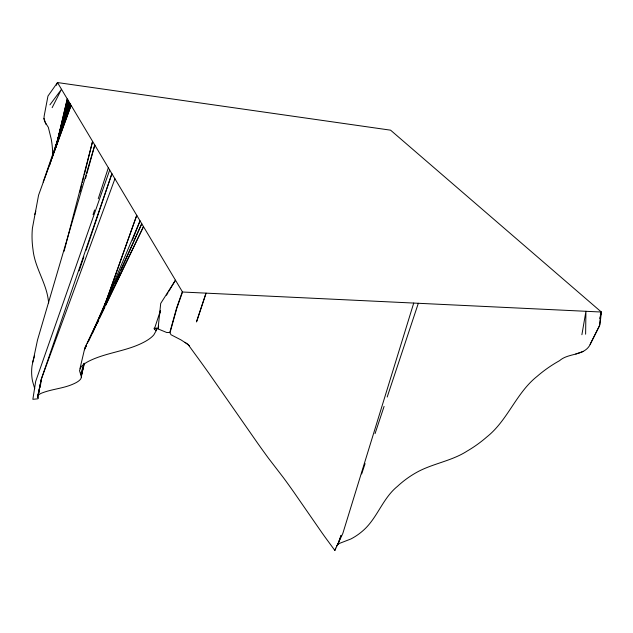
<?xml version="1.0" encoding="UTF-8"?>
<svg xmlns="http://www.w3.org/2000/svg" width="633" height="633" viewBox="0 0 633 633"><rect width="100%" height="100%" fill="white"/><g stroke="black" fill="none" stroke-linecap="round" stroke-linejoin="round"><path stroke-width="0.95" d="M585.62 334.2L585.929 311.294L581.893 334.73M52.65 156.391A102.57 89.427 31.3 0 0 51.21 138.967L48.337 127.344L44.619 121.481L43.954 118.458L44.207 115.784L47.966 96.042L57.492 82.559L390.577 130.169L601.35 312.029L599.997 324.697L590.114 344.384M56.408 85.249L57.492 82.559L182.526 292.019L176.844 308.16L169.968 332.863L171.052 334.77L180.959 339.881L188.009 344.399L195.383 354.527A139.133 5.072 56.2 0 1 209.309 373.842L257.829 443.464A108.093 3.141 56 0 0 268.527 458.3L283.26 477.464A92.022 2.754 56.4 0 1 293.744 492.007L321.96 532.749A49.366 1.313 56.2 0 0 327.831 540.875L334.849 550.441L342.817 533.461L413.729 303.065M86.072 250.28L111.891 173.695L41.533 378.502L37.656 396.195L38.336 398.386A5.428 0.799 -2.6 0 1 37.482 398.853L32.861 399.32L35.693 381.359L109.691 170.008M86.887 173.592L94.792 145.052L37.497 340.071L32.014 366.001A44.896 43.115 68.4 0 0 32.56 381.256L34.736 388.733M48.654 302.922A77.202 73.293 26.7 0 0 47.475 295.255C44.057 279.564 34.586 265.781 33.003 249.56A90.574 81.578 53.4 0 1 32.402 228.268L38.573 195.193L71.086 105.331L43.155 182.059L70.136 103.749L55.854 146.801M37.656 396.195A47.048 8.633 -2 0 1 41.446 393.204C51.859 388.971 63.458 388.567 73.713 383.812A86.278 16.988 -0.9 0 0 81.016 378.415L83.991 363.698M41.651 377.687L38.091 395.451L41.533 378.502L114.929 178.775M335.609 548.091L334.849 550.441M81.467 377.007L79.505 370.621L81.032 366.95A107.586 22.44 -3 0 1 88.541 361.332C105.933 352.51 126.102 351.434 143.43 342.429A135.098 32.33 -0.6 0 0 153.89 334.77L156.185 330.687L156.786 327.823M159.603 314.451L160.41 310.629L154.341 329.105L156.185 330.687M158.646 326.058L158.044 328.907L166.748 332.515L169.794 332.539L176.662 307.844L182.344 291.71M37.782 397.674L39.602 389.145M40.006 387.246L40.813 383.456M83.524 365.439L81.34 375.591L84.292 364.11M56.44 145.535L67.272 98.938L55.878 147.339M79.924 368.802L84.877 347.754L143.493 226.638L105.664 305.47M56.503 145.416L67.778 99.792L55.704 147.165M79.948 191.965L81.863 184.322M82.337 182.415L83.77 176.686M84.244 174.779L92.592 141.357L64.091 251.261M600.321 314.767L601.01 312.014L599.356 326.066L589.442 345.816C582.938 355.983 568.212 352.977 559.58 360.66A116.005 94.262 -16.3 0 0 537.29 376.216C516.156 392.856 507.88 420.217 486.84 436.944A96.675 72.281 -32 0 1 467.138 451.076C452.318 460.642 434.531 463.214 418.983 471.134A83.928 71.331 -38.2 0 0 397.469 486.35C382.973 498.06 377.703 516.932 364.315 529.481A47.855 37.062 -43.4 0 1 350.856 538.992L339.604 543.351A5.665 4.629 -44.8 0 0 337.104 545.219L336.479 546.089M599.744 318.446L601.35 312.029L182.526 292.019M32.671 362.234L34.593 355.793M57.136 143.232L68.657 101.272L54.557 150.622M85.574 178.348L86.365 175.491M34.799 214.516L35.812 211.193M57.777 141.373L60.364 132.898M60.934 131.015L69.559 102.775L49.516 165.522M80.636 374.158L84.181 363.207M93.059 214.682L94.586 209.99M98.257 198.722L108.346 167.753M196.554 321.96L206.057 293.142L196.681 321.153M361.665 473.927L365.091 463.617M375.053 433.613L384.081 406.418M387.19 397.041L418.326 303.286M79.141 270.829L83.865 256.816M103.195 309.347L136.744 215.323L104.303 306.356M341.084 535.455L337.848 544.467L341.06 535.542M132.408 240.144L140.043 220.846L92.315 333.559M97.49 322.893L98.701 320.187M111.978 290.436L113.18 287.73M115.198 283.22L120.025 272.404M120.832 270.6L141.752 223.718L87.259 343.505M86.444 345.294L84.411 349.764L86.531 345.333M88.66 340.91L98.439 320.535M99.286 318.763L104.817 307.242M52.143 107.665L61.496 89.277L49.92 104.833M166.487 295.223L167.982 292.723M168.979 291.053L175.468 280.197L160.711 303.413L158.044 328.907L154.033 328.226L154.341 329.105L155.307 328.155M575.785 353.997L583.27 351.434M185.065 342.342L189.512 345.84M43.954 118.458L46.13 124.551"/></g></svg>
